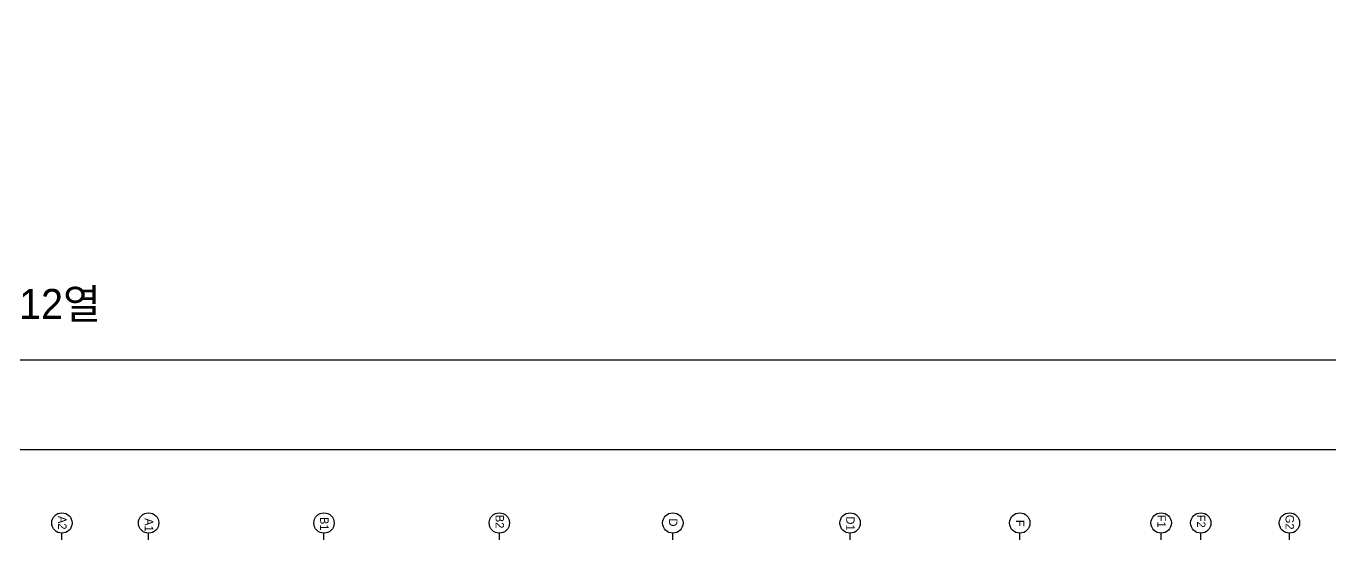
# Model space of a CAD drawing. Header units: millimetres. Extents: x 0 to 841000, y -4805 to 148500.
# Drawn here: x 37938 to 107087, y -4805 to 22468 of the extents above; entities that cross this region are included whole.
import ezdxf

# ---------------------------------------------------------------- set-up
doc = ezdxf.new("R2010")
doc.units = ezdxf.units.MM
doc.header["$LTSCALE"] = 250
for name, color, linetype, plot in [('CK', 221, 'Continuous', False), ('NO-TEXT', 150, 'Continuous', False), ('NOPLOT', 191, 'Continuous', False)]:
    doc.layers.add(name, color=color, linetype=linetype, plot=plot)
doc.styles.add('Gdim', font='Dotum.ttf')

# ---------------------------------------------------------------- blocks, each defined once
blk = doc.blocks.new('A$C9ac67253')
at = {"layer": 'CK', "linetype": 'Continuous'}
for points in [[(0, 65100), (-360, 65100, -1), (-1440, 65100, -1), (-360, 65100, 0)], [(0, 60400), (-360, 60400, -1), (-1440, 60400, -1), (-360, 60400, 0)], [(0, 58300), (-360, 58300, -1), (-1440, 58300, -1), (-360, 58300, 0)], [(0, 50800), (-360, 50800, -1), (-1440, 50800, -1), (-360, 50800, 0)], [(0, 4600), (-360, 4600, -1), (-1440, 4600, -1), (-360, 4600, 0)], [(0, 0), (-360, 0, -1), (-1440, 0, -1), (-360, 0, 0)]]:
    blk.add_lwpolyline(points, format="xyb", dxfattribs=at)
at = {"layer": 'CK', "linetype": 'Continuous', "elevation": 0}
for points in [[(0, 41800), (-360, 41800, -1), (-1440, 41800, -1), (-360, 41800, 0)], [(0, 32400), (-360, 32400, -1), (-1440, 32400, -1), (-360, 32400, 0)], [(0, 23200), (-360, 23200, -1), (-1440, 23200, -1), (-360, 23200, 0)], [(0, 13900), (-360, 13900, -1), (-1440, 13900, -1), (-360, 13900, 0)]]:
    blk.add_lwpolyline(points, format="xyb", dxfattribs=at)
at = {"layer": 'CK', "linetype": 'Continuous', "style": 'Gdim'}
for s, p in [('G2', (-1336, 64896)), ('F2', (-1339, 60196)), ('F1', (-1339, 58096)), ('F', (-1063, 50596)), ('D1', (-1247, 41596)), ('D', (-1140, 32196)), ('B2', (-1332, 22996)), ('B1', (-1219, 13696)), ('A1', (-1158, 4396)), ('A2', (-1272, -204))]:
    blk.add_text(s, height=450, dxfattribs=at).set_placement(p)

msp = doc.modelspace()

# ---------------------------------------------------------------- linework, layer by layer
at = {"layer": 'NOPLOT'}
for points in [[(0, 148500), (0, 0), (210250, 0), (210250, 148500)], [(8250, 143750), (8250, 4750), (182250, 4750), (182250, 143750)]]:
    msp.add_lwpolyline(points, close=True, dxfattribs=at)

# ---------------------------------------------------------------- block references
at = {"layer": 'CK', "rotation": 270}
msp.add_blockref('A$C9ac67253', (39838.209, -4805.364), dxfattribs=at)

# ---------------------------------------------------------------- texts
at = {"layer": 'NO-TEXT', "style": 'Gdim'}
msp.add_text('11~12열', height=1600, dxfattribs=at).set_placement((34017.557, 6915.444))

doc.saveas('drawing.dxf')
